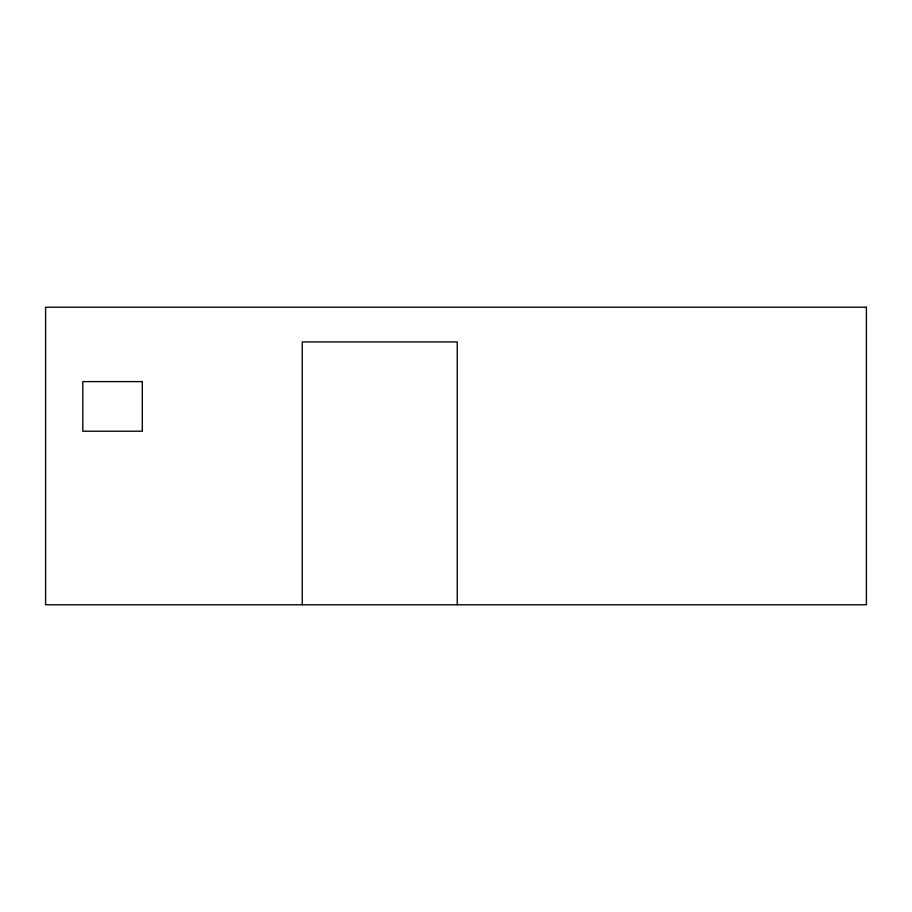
<?xml version="1.0" encoding="UTF-8"?>
<svg xmlns="http://www.w3.org/2000/svg" width="912" height="912" viewBox="0 0 912 912"><rect width="100%" height="100%" fill="white"/><g stroke="black" fill="none" stroke-linecap="round" stroke-linejoin="round"><path stroke-width="1.37" d="M457.243 604.781L457.243 341.932L302.26 341.932L302.26 604.781M866.4 307.219L45.6 307.219L45.6 604.781L866.4 604.781L866.4 307.219M142.306 381.604L82.798 381.604L82.798 431.205L142.306 431.205L142.306 381.604"/></g></svg>
